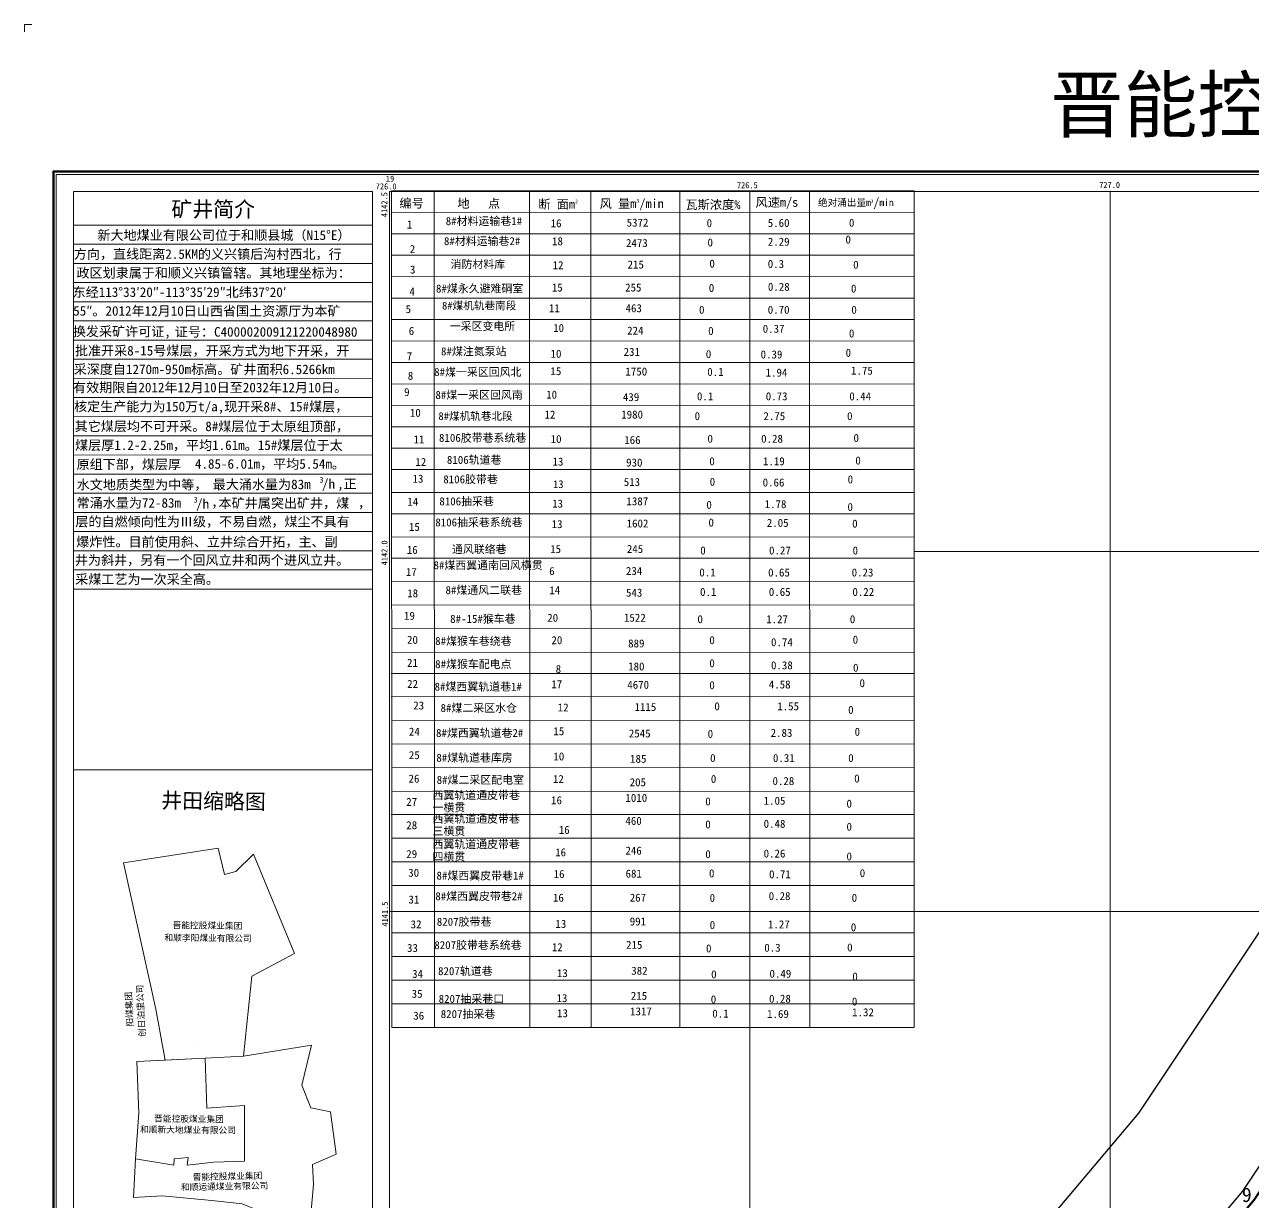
# Model space of a CAD drawing. Header units: inches. Extents: x 19725493 to 19730068, y 4137932 to 4142732.
# Drawn here: x 19725493 to 19727199, y 4141096 to 4142732 of the extents above; entities that cross this region are included whole.
import ezdxf

# ---------------------------------------------------------------- set-up
doc = ezdxf.new("R2010")
doc.units = ezdxf.units.IN
doc.header["$MEASUREMENT"] = 0
doc.layers.get('0').update_dxf_attribs({"lineweight": 0})
for name, color, linetype, lineweight in [('井田边界', 7, 'Continuous', 0), ('保安煤柱', 7, 'Continuous', 0), ('图形修饰', 7, 'Continuous', 0), ('经纬网', 7, 'Continuous', 0), ('通风系统图', 7, 'Continuous', 0)]:
    doc.layers.add(name, color=color, linetype=linetype, lineweight=lineweight)
doc.styles.add('宋体', font='')
doc.styles.add('黑体', font='')
doc.styles.get('宋体').set_extended_font_data('宋体')
doc.styles.get('黑体').set_extended_font_data('黑体')
doc.linetypes.add('井田边界', pattern='A,0.02,-0.002,0.0025,[22,8#煤防尘系统图（7月份）.shx,S=3.93701e-05,R=0,X=0,Y=-0.0025],0.0025,-0.002,0.02', length=0.049)

# ---------------------------------------------------------------- blocks, each defined once
blk = doc.blocks.new('PDMODE_0')
at = {"color": 7}
blk.add_lwpolyline([(0, 0), (0, 0)], dxfattribs=at)

msp = doc.modelspace()

# ---------------------------------------------------------------- linework, layer by layer
at = {"linetype": 'Continuous', "flags": 128}
for points in [[(19725560.8, 4142500), (19725975.8, 4142500), (19725975.8, 4141948), (19725560.8, 4141948), (19725560.8, 4142500)], [(19725560.8, 4141697), (19725975.8, 4141697), (19725975.8, 4141014), (19725560.8, 4141014), (19725560.8, 4141697)]]:
    msp.add_lwpolyline(points, dxfattribs=at)
at = {"layer": '井田边界', "color": 7, "linetype": '井田边界', "lineweight": 120, "ltscale": 5000, "flags": 128}
msp.add_lwpolyline([(19727960, 4142240), (19728602.4, 4141822), (19729500, 4141240), (19728748, 4140132), (19729600, 4139600), (19728730, 4138390), (19728050, 4138850), (19727420, 4139210), (19727564, 4139358), (19727240, 4139540), (19727134, 4139410), (19726400, 4140150), (19727200, 4141100), (19727960, 4142240)], dxfattribs=at)
at = {"layer": '保安煤柱', "color": 1, "linetype": 'Continuous', "lineweight": 30, "true_color": 0xff0000, "flags": 128}
for points in [[(19727903.3, 4142515.5), (19728711.4, 4141989.7), (19729780.2, 4141296.7), (19729030.2, 4140191.6), (19729887, 4139656.6), (19728778.9, 4138115.4), (19727944.2, 4138680.1), (19727096.6, 4139164.4), (19726129.2, 4140139), (19727039.8, 4141220.3), (19727903.3, 4142515.5)], [(19727954.3, 4142267.6), (19728613.3, 4141838.8), (19729528, 4141245.7), (19728776.2, 4140138), (19729628.7, 4139605.7), (19728734.9, 4138362.5), (19728039.4, 4138833), (19727387.7, 4139205.4), (19727531.5, 4139353.3), (19727244.9, 4139514.3), (19727135.5, 4139380.1), (19726372.9, 4140148.9), (19727184, 4141112), (19727954.3, 4142267.6)]]:
    msp.add_lwpolyline(points, dxfattribs=at)
at = {"layer": '图形修饰', "color": 7}
msp.add_line((19725493, 4142732), (19725493, 4142722), dxfattribs=at)
at = {"layer": '图形修饰', "color": 7, "linetype": 'Continuous', "lineweight": 0}
for p, q in [((19725503, 4142732), (19725493, 4142732)), ((19730000, 4142500), (19725999.8, 4142500)), ((19729999.8, 4142500), (19725999.8, 4142500))]:
    msp.add_line(p, q, dxfattribs=at)
at = {"layer": '图形修饰', "lineweight": 5}
for p, q in [((19725560.8, 4142500), (19725975.8, 4142500)), ((19725560.8, 4142500), (19725560.8, 4138000)), ((19725975.8, 4138000), (19725975.8, 4142500)), ((19725975.8, 4142453.4), (19725560.8, 4142453.5)), ((19725975.8, 4142426.8), (19725560.8, 4142426.9)), ((19725975.8, 4142400.2), (19725560.8, 4142400.3)), ((19725975.8, 4142373.6), (19725560.8, 4142373.7)), ((19725975.8, 4142347), (19725560.8, 4142347.1)), ((19725975.8, 4142320.4), (19725560.8, 4142320.5)), ((19725975.8, 4142293.8), (19725560.8, 4142293.9)), ((19725975.8, 4142267.2), (19725560.8, 4142267.3)), ((19725975.8, 4142240.6), (19725560.8, 4142240.7)), ((19725975.8, 4142214), (19725560.8, 4142214.1)), ((19725975.8, 4142187.4), (19725560.8, 4142187.5)), ((19725975.8, 4142160.8), (19725560.8, 4142160.9)), ((19725975.8, 4142134.2), (19725560.8, 4142134.3)), ((19725975.8, 4142107.6), (19725560.8, 4142107.7)), ((19725975.8, 4142081), (19725560.8, 4142081.1)), ((19725975.8, 4142054.4), (19725560.8, 4142054.5)), ((19725975.8, 4142027.8), (19725560.8, 4142027.9)), ((19725568.2, 4142037.6), (19725568.2, 4142037.6)), ((19725975.8, 4142001.2), (19725560.8, 4142001.3)), ((19725975.8, 4141974.6), (19725560.8, 4141974.7)), ((19725975.8, 4141948), (19725560.8, 4141948.1))]:
    msp.add_line(p, q, dxfattribs=at)
at = {"layer": '图形修饰', "color": 7, "lineweight": 50, "flags": 128}
msp.add_lwpolyline([(19730028, 4137972), (19730028, 4142528), (19725533, 4142528), (19725533, 4137972), (19725533, 4137972), (19730028, 4137972)], dxfattribs=at)
at = {"layer": '图形修饰', "color": 7, "lineweight": 20, "flags": 128}
msp.add_lwpolyline([(19730024, 4137976), (19730024, 4142524), (19730024, 4142524), (19725537, 4142524), (19725537, 4137976), (19730024, 4137976)], dxfattribs=at)
at = {"layer": '图形修饰', "lineweight": 5, "flags": 128}
msp.add_lwpolyline([(19725999.8, 4138000), (19725999.8, 4142500)], dxfattribs=at)
at = {"layer": '图形修饰', "color": 7, "lineweight": 9, "flags": 128}
for points in [[(19725688.4, 4141293.8), (19725675.3, 4141364.6), (19725630.1, 4141568), (19725761.8, 4141588), (19725770.5, 4141551.4), (19725786.4, 4141555.9), (19725810.6, 4141579.9), (19725867.7, 4141441.8), (19725808.7, 4141410.5), (19725797, 4141299.5)], [(19725647, 4141156.5), (19725644.1, 4141103.1), (19725684.2, 4141105.3), (19725753, 4141098.8), (19725794.9, 4141094.1), (19725840.3, 4141075.7), (19725889.4, 4141069.1), (19725893.9, 4141121.1), (19725892.7, 4141148.8), (19725925.5, 4141163.2), (19725917.9, 4141221.8), (19725890.3, 4141227.5), (19725877.9, 4141258.8), (19725891.2, 4141314.6), (19725797, 4141299.5), (19725743.9, 4141296.7), (19725688.4, 4141293.8), (19725688.4, 4141293.8), (19725648.7, 4141291.8), (19725651.6, 4141220.7), (19725647, 4141156.5)], [(19725730.8, 4141318.7), (19725730.8, 4141318.7)]]:
    msp.add_lwpolyline(points, dxfattribs=at)
at = {"layer": '图形修饰', "color": 1, "lineweight": 20, "true_color": 0xff0000, "flags": 128}
msp.add_lwpolyline([(19725743.9, 4141296.7), (19725746.1, 4141227.3), (19725798.1, 4141231), (19725798.4, 4141153.7), (19725755.9, 4141152.2), (19725718.5, 4141148.1), (19725720, 4141158.7), (19725700.8, 4141156.5), (19725700.4, 4141147.8), (19725647, 4141156.5), (19725651.6, 4141220.7), (19725648.7, 4141291.8), (19725743.9, 4141296.7)], dxfattribs=at)
at = {"layer": '经纬网', "color": 18, "lineweight": 9, "true_color": 0x260000}
for q in [(19725999.8, 4142500), (19726150, 4142500)]:
    msp.add_line((19730000, 4142500), q, dxfattribs=at)
at = {"layer": '经纬网', "color": 18, "lineweight": 9, "true_color": 0x260000, "flags": 128}
for points in [[(19726500, 4139000), (19726500, 4142500)], [(19727000, 4139000), (19727000, 4142500)], [(19726728, 4142000), (19728927.7, 4142000)], [(19725999.8, 4141500), (19730000, 4141500)], [(19726499.9, 4139000), (19726499.9, 4141500)]]:
    msp.add_lwpolyline(points, dxfattribs=at)
at = {"layer": '通风系统图', "color": 7, "linetype": 'Continuous'}
for p, q in [((19726727.9, 4142501.1), (19726002.5, 4142501)), ((19726727.9, 4142501.1), (19726002.5, 4142501)), ((19726061.9, 4141339.2), (19726061.7, 4142501)), ((19726194.4, 4141339.2), (19726194.1, 4142501)), ((19726279.5, 4141339.2), (19726279.3, 4142500.7)), ((19726402.8, 4141339.2), (19726402.6, 4142500.6)), ((19726583, 4141339.3), (19726582.8, 4142501.1)), ((19726728.1, 4141339.3), (19726727.9, 4142501.1)), ((19726001.7, 4142471.2), (19726727.9, 4142471.3)), ((19726001.7, 4142471.2), (19726727.9, 4142471.3)), ((19726001.7, 4142471.2), (19726727.9, 4142471.3)), ((19726001.7, 4142441.4), (19726727.9, 4142441.5)), ((19726001.7, 4142441.4), (19726727.9, 4142441.5)), ((19726001.7, 4142411.6), (19726727.9, 4142411.7)), ((19726001.7, 4142411.6), (19726727.9, 4142411.7)), ((19726001.7, 4142381.8), (19726727.9, 4142381.9)), ((19726001.7, 4142381.8), (19726727.9, 4142381.9)), ((19726001.7, 4142352), (19726727.9, 4142352.1)), ((19726001.7, 4142352), (19726727.9, 4142352.1)), ((19726001.7, 4142322.2), (19726727.9, 4142322.3)), ((19726001.7, 4142292.4), (19726727.9, 4142292.6)), ((19726001.7, 4142262.6), (19726728, 4142262.8)), ((19726001.7, 4142232.8), (19726728, 4142233)), ((19726001.7, 4142203.1), (19726728, 4142203.2)), ((19726001.7, 4142173.3), (19726728, 4142173.4)), ((19726001.7, 4142143.5), (19726728, 4142143.6)), ((19726728, 4142114.1), (19726001.7, 4142114)), ((19726728, 4142082), (19726001.7, 4142081.9)), ((19726728, 4142052.5), (19726001.7, 4142052.4)), ((19726728, 4142020.4), (19726001.7, 4142020.3)), ((19726728, 4141990.9), (19726001.8, 4141990.8)), ((19726728, 4141958.8), (19726001.8, 4141958.7)), ((19726728, 4141925.9), (19726002.6, 4141925.8)), ((19726728, 4141893.1), (19726002.6, 4141893)), ((19726728, 4141860.2), (19726002.6, 4141860.1)), ((19726728, 4141830.7), (19726001.8, 4141830.6)), ((19726728, 4141798.6), (19726001.8, 4141798.5)), ((19726728, 4141765.8), (19726002.6, 4141765.6)), ((19726728, 4141732.9), (19726002.7, 4141732.8)), ((19726728, 4141700), (19726002.7, 4141699.9)), ((19726728.1, 4141667.2), (19726002.7, 4141667)), ((19726728.1, 4141635.1), (19726001.8, 4141634.9)), ((19726728.1, 4141602.2), (19726002.7, 4141602.1)), ((19726728.1, 4141569.3), (19726002.7, 4141569.2)), ((19726728.1, 4141536.5), (19726002.7, 4141536.4)), ((19726728.1, 4141470.7), (19726002.7, 4141470.6)), ((19726728.1, 4141437.9), (19726002.7, 4141437.8)), ((19726728.1, 4141405), (19726002.7, 4141404.9)), ((19726728.1, 4141372.2), (19726002.7, 4141372))]:
    msp.add_line(p, q, dxfattribs=at)
at = {"layer": '通风系统图', "linetype": 'Continuous'}
for p in [(19726002.5, 4142501), (19726002.5, 4142501), (19726728.1, 4141339.3)]:
    msp.add_line(p, (19726002.7, 4141339.2), dxfattribs=at)

# ---------------------------------------------------------------- block references
at = {"layer": '通风系统图', "color": 7, "rotation": 0.0100000000008645}
msp.add_blockref('PDMODE_0', (19726324.5, 4142323.3), dxfattribs=at)

# ---------------------------------------------------------------- texts
at = {"layer": '井田边界', "color": 7, "style": '宋体'}
msp.add_text('9', height=20, rotation=359.3833, dxfattribs=at).set_placement((19727182.8, 4141096.8))
at = {"layer": '图形修饰', "color": 7}
for s, height, rotation, style, p in [('矿井简介', 21.28, 359.9831, '黑体', (19725696.8, 4142465)), ('新大地煤业有限公司位于和顺县城（N15°E）', 13.3, 359.9831, '黑体', (19725594.1, 4142432.9)), ('方向，直线距离2.5KM的义兴镇后沟村西北，行', 13.3, 359.9831, '黑体', (19725561.4, 4142406.7)), ('政区划隶属于和顺义兴镇管辖。其地理坐标为：', 13.3, 359.9831, '黑体', (19725565, 4142380.6)), ('东经113°33′20″-113°35′29″北纬37°20′', 13.3, 359.9831, '黑体', (19725559.7, 4142353.8)), ('55″。2012年12月10日山西省国土资源厅为本矿', 13.3, 359.9831, '黑体', (19725560.5, 4142327.7)), ('换发采矿许可证,', 13.3, 359.9831, '黑体', (19725560, 4142299.2)), ('证号：C400002009121220048980', 13.3, 359.9831, '黑体', (19725701.6, 4142298.6)), ('批准开采8-15号煤层，开采方式为地下开采，开', 13.3, 359.9831, '黑体', (19725562.9, 4142272.5)), ('采深度自1270m-950m标高。矿井面积6.5266㎞', 13.3, 359.9831, '黑体', (19725561.2, 4142246.6)), ('有效期限自2012年12月10日至2032年12月10日。', 13.3, 359.9831, '黑体', (19725560.3, 4142221.4)), ('核定生产能力为150万t/a,现开采8#、15#煤层，', 13.3, 359.9831, '黑体', (19725561.7, 4142194.9)), ('其它煤层均不可开采。8#煤层位于太原组顶部，', 13.3, 359.9831, '黑体', (19725562.5, 4142167.4)), ('煤层厚1.2-2.25m，平均1.61m。15#煤层位于太', 13.3, 359.9831, '黑体', (19725563.1, 4142141.2)), ('原组下部，煤层厚', 13.3, 359.9831, '黑体', (19725565.2, 4142114.6)), ('4.85-6.01m，平均5.54m。', 13.3, 359.9831, '黑体', (19725729.5, 4142115.2)), ('水文地质类型为中等，', 13.3, 359.9831, '黑体', (19725565.4, 4142086.4)), ('最大涌水量为83m', 13.3, 359.9831, '黑体', (19725754.2, 4142086.8)), ('3', 7.98, 359.9831, '黑体', (19725902.4, 4142095.8)), ('/h', 13.3, 359.9831, '黑体', (19725905.8, 4142087.3)), (',正', 13.3, 359.9831, '黑体', (19725926.9, 4142087.5)), ('常涌水量为72-83m', 13.3, 359.9831, '黑体', (19725565.2, 4142061.1)), ('3', 7.98, 359.9831, '黑体', (19725727.6, 4142068.1)), ('本矿井属突出矿井，煤', 13.3, 359.9831, '黑体', (19725762.3, 4142060.7)), ('/h', 13.3, 359.9831, '黑体', (19725731.1, 4142059.6)), ('，', 13.3, 359.9831, '黑体', (19725752.2, 4142061.4)), ('，', 13.3, 359.9831, '黑体', (19725955.9, 4142060.6)), ('层的自燃倾向性为Ⅲ级，不易自燃，煤尘不具有', 13.3, 359.9831, '黑体', (19725563.5, 4142035.1)), ('爆炸性。目前使用斜、立井综合开拓，主、副', 13.3, 359.9831, '黑体', (19725564.8, 4142007.1)), ('井为斜井，另有一个回风立井和两个进风立井。', 13.3, 359.9831, '黑体', (19725562.8, 4141981.7)), ('采煤工艺为一次采全高。', 13.3, 359.9831, '黑体', (19725563.3, 4141955)), ('井田缩略图', 21.28, 359.1265, '宋体', (19725682.6, 4141644.2)), ('晋能控股煤业集团', 8.65, 359.3831, '宋体', (19725698.4, 4141477)), ('和顺李阳煤业有限公司', 8.65, 359.3831, '宋体', (19725687.1, 4141459.7)), ('创日泊里公司', 8.65, 92.9045, '宋体', (19725660.6, 4141326.2)), ('阳煤集团', 8.65, 92.9045, '宋体', (19725643.9, 4141340.5)), ('晋能控股煤业集团', 8.65, 359.3831, '宋体', (19725672.7, 4141208.4)), ('和顺新大地煤业有限公司', 8.645, 359.3831, '宋体', (19725653.3, 4141193.3)), ('晋能控股煤业集团', 8.65, 1.1997, '宋体', (19725726.3, 4141127.1)), ('和顺运通煤业有限公司', 8.65, 1.1997, '宋体', (19725710.2, 4141112.9))]:
    msp.add_text(s, height=height, rotation=rotation, dxfattribs=dict(at, style=style)).set_placement(p)
at = {"layer": '经纬网', "color": 7, "style": '宋体'}
for s, p in [('19', (19725994.6, 4142513.8)), ('726.0', (19725980.5, 4142503)), ('726.5', (19726481.9, 4142504.7)), ('727.0', (19726984.8, 4142505))]:
    msp.add_text(s, height=8.5, dxfattribs=at).set_placement(p)
for s, p in [('4142.5', (19725996.6, 4142464.6)), ('4142.0', (19725996.8, 4141981)), ('4141.5', (19725997.3, 4141479.3))]:
    msp.add_text(s, height=8.5, rotation=90, dxfattribs=at).set_placement(p)
at = {"layer": '通风系统图', "color": 7, "style": '黑体'}
msp.add_text('晋能控股新大地公司8#煤层防尘系统图', height=75, rotation=359.9831, dxfattribs=at).set_placement((19726916.6, 4142583.4))
at = {"layer": '通风系统图', "color": 7, "attachment_point": 1, "rotation": 0.01, "style": '宋体'}
for s, insert, char_height, width in [('\\pxsm0.9224;\\C7;编号\\C256;\\C7;\\P\\P\\pxsm0.96,ql;\\C256;\\P', (19726013.3, 4142490.2), 12.441, 83.371), ('\\pxsm0.9224;\\C7;地   点\\C256;\\C7;\\P\\P\\pxsm0.96,ql;\\C256;\\P', (19726093.8, 4142489.9), 12.441, 109.966), ('\\A1;\\pxsm0.9224;\\C7;断 面m\\H10.8856045728698;{\\H0.5x;\\S2^ ;}\\H12.4406909404226;\\C256;\\C7;\\P\\P\\pxsm0.96,ql;\\C256;\\P', (19726206.1, 4142489), 12.441, 62.06), ('\\A1;\\pxsm0.9224;\\C7;风 量m\\H10.8856045728698;{\\H0.5x;\\S3^ ;}\\H12.4406909404226;\\C256;/min\\C7;\\P\\P\\pxsm0.96,ql;\\C256;\\P', (19726291.3, 4142489.9), 12.441, 156.78), ('\\pxsm0.9224;瓦斯浓度%\\P\\P', (19726410.4, 4142488.2), 12.441, 156.78), ('\\pxsm0.9224;风速m/s\\P\\P', (19726507.7, 4142491.4), 12.441, 156.78), ('\\A1;\\pxsm0.9224;\\H9.79776;绝对涌出量\\C7;m\\H12.4406909404226;\\H8.57304;{\\H0.5x;\\S3^ ;}\\H12.4406909404226;\\C256;/\\H9.72;min\\H12.4406909404226;\\H12.4406909404226;\\C7;\\P\\pxsm0.96,ql;\\H12.4406909404226;\\C256;\\P', (19726594.4, 4142491.1), 12.4407, 121.132), ('\\pxsm0.9224;1\\C7;\\P\\P\\pxsm0.96,ql;\\C256;\\P', (19726023.6, 4142459.8), 11.109, 57.71), ('\\pxsm0.9224;8#材料运输巷1#\\P', (19726077.7, 4142464.6), 11.109, 154.263), ('\\pxsm0.9224;16\\P', (19726223.3, 4142461.6), 11.109, 57.587), ('\\pxsm0.96,ql;5372\\P', (19726328.8, 4142462.5), 11.109, 74.826), ('\\pxsm0.9224; 0\\P\\P', (19726432.3, 4142461.8), 11.109, 59.508), ('\\pxsm0.96,ql;5.60\\P', (19726524.7, 4142462.1), 11.109, 36.289), ('\\pxsm0.9224;0\\P', (19726637.4, 4142462.4), 11.109, 74.636), ('\\pxsm0.9224;8#材料运输巷2#\\P', (19726075.2, 4142436.8), 11.109, 154.263), ('\\pxsm0.9224;\\C7;18\\C256;\\C7;\\P\\pxsm0.96,ql;\\C256;\\P', (19726225.3, 4142436.7), 11.109, 57.71), ('\\pxsm0.96,ql;2473\\P', (19726327.9, 4142434.2), 11.109, 65.648), ('\\pxsm0.9224;0\\P', (19726441.1, 4142434.9), 11.109, 50.822), ('\\pxsm0.9224;2.29\\P', (19726524.8, 4142436), 11.109, 38.474), ('\\pxsm0.9224;0\\P', (19726632.6, 4142439), 11.109, 50.822), ('\\pxsm0.9224;2\\P\\P', (19726027.7, 4142425.8), 11.109, 50.576), ('\\pxsm0.9224;消防材料库\\C7;\\P\\pxsm0.96,ql;\\C256;\\P', (19726084.4, 4142404.7), 11.109, 96.833), ('\\pxsm0.9224;\\C7;12\\C256;\\C7;\\P\\pxsm0.96,ql;\\C256;\\P', (19726226, 4142403.4), 11.109, 57.521), ('\\pxsm0.9224;215\\P', (19726330.1, 4142404.3), 11.109, 44.671), ('\\pxsm0.9224;0\\P', (19726443.7, 4142405.6), 11.109, 50.822), ('\\pxsm0.9224;0.3\\P', (19726524.7, 4142405.1), 11.109, 35.643), ('\\pxsm0.9224;0\\P', (19726643.3, 4142404.1), 11.109, 50.822), ('\\pxsm0.9224;3\\C7;\\P\\P\\pxsm0.96,ql;\\C256;\\P', (19726028, 4142397.3), 11.109, 50.833), ('\\pxsm0.9224;4\\C7;\\P\\P\\pxsm0.96,ql;\\C256;\\P', (19726027.3, 4142366.8), 11.109, 50.453), ('\\pxsm0.9224;\\C7;8#煤永久避难硐室\\C256;\\C7;\\P\\pxsm0.96,ql;\\C256;\\P', (19726064.1, 4142370.9), 11.109, 138.264), ('\\pxsm0.9224;\\C7;15\\C256;\\C7;\\P\\P\\pxsm0.96,ql;\\C256;\\P', (19726224.9, 4142372.3), 11.109, 57.521), ('\\pxsm0.9224;255\\P', (19726326.7, 4142372.3), 11.109, 65.648), ('\\pxsm0.9224; 0\\P\\P', (19726435.3, 4142371.8), 11.109, 59.508), ('\\pxsm0.9224;0.28\\P', (19726524.9, 4142373.4), 11.109, 74.647), ('\\pxsm0.9224;0\\P', (19726640.2, 4142370.9), 11.109, 74.636), ('\\pxsm0.9224;\\H10.8;8#煤机轨巷南段\\H11.1088706553;\\P', (19726072.5, 4142347.1), 11.109, 154.14), ('\\pxsm0.9224;5\\C7;\\P\\P\\pxsm0.96,ql;\\C256;\\P', (19726021.9, 4142342.4), 11.109, 57.521), ('\\pxsm0.9224;\\C7;11\\C256;\\C7;\\P\\P\\pxsm0.96,ql;\\C256;\\P', (19726220.8, 4142343.6), 11.109, 57.521), ('\\pxsm0.9224;463\\P', (19726327.3, 4142343.6), 11.109, 66.765), ('\\pxsm0.9224;0\\P\\P', (19726429.3, 4142341.5), 11.109, 50.822), ('\\pxsm0.9224;0.70\\P', (19726524.7, 4142341.5), 11.109, 74.882), ('\\pxsm0.9224;0\\P\\P', (19726640.8, 4142341.5), 11.109, 50.822), ('\\pxsm0.9224;一采区变电所\\C7;\\P\\pxsm0.96,ql;\\C256;\\P', (19726083.2, 4142318.7), 11.109, 122.387), ('\\pxsm0.9224;\\C7;10\\C256;\\C7;\\P\\P\\pxsm0.96,ql;\\C256;\\P', (19726226.8, 4142316.2), 11.109, 57.521), ('\\pxsm0.9224;0.37\\P', (19726517.7, 4142315.1), 11.109, 66.944), ('\\pxsm0.9224;6\\C7;\\P\\P\\pxsm0.96,ql;\\C256;\\P', (19726026.3, 4142312.1), 11.109, 50.453), ('\\pxsm0.9224;224\\P', (19726329.5, 4142312.5), 11.109, 66.765), ('\\pxsm0.9224;0\\P\\P', (19726442, 4142312.1), 11.109, 65.894), ('\\pxsm0.9224;0\\P\\P', (19726637.4, 4142308.5), 11.109, 74.513), ('\\pxsm0.9224;8#煤注氮泵站\\P\\P', (19726071.1, 4142283.7), 11.109, 117.068), ('\\pxsm0.9224;\\C7;10\\C256;\\C7;\\P\\pxsm0.96,ql;\\C256;\\P', (19726223.2, 4142280.4), 11.109, 57.71), ('\\pxsm0.96,ql;\\C7;231\\C256;\\P', (19726324.6, 4142283), 11.109, 65.459), ('\\pxsm0.9224;0\\P\\P', (19726438.7, 4142279.9), 11.109, 50.822), ('\\pxsm0.9224;0\\P\\P', (19726632.8, 4142281.7), 11.109, 50.822), ('\\pxsm0.9224;7\\P\\P', (19726023.6, 4142277), 11.109, 48.968), ('\\pxsm0.9231,ql;0.39\\P', (19726514.8, 4142279.4), 11.109, 74.446), ('\\pxsm0.9224;8\\C7;\\P\\pxsm0.96,ql;\\C256;\\P', (19726025, 4142249.8), 11.109, 24.515), ('\\pxsm0.9224;8#煤一采区回风北\\C7;\\P\\pxsm0.96,ql;\\C256;\\P', (19726061.6, 4142255), 11.109, 132.686), ('\\pxsm0.9224;\\C7;15\\C256;\\C7;\\P\\pxsm0.96,ql;\\C256;\\P', (19726223, 4142256.2), 11.109, 57.521), ('\\pxsm0.9224;1750\\P', (19726327.1, 4142255.7), 11.109, 65.648), ('\\pxsm0.9224;0.1\\P', (19726440.7, 4142255.2), 11.109, 50.822), ('\\pxsm0.9224;1.94\\P', (19726521.7, 4142254.2), 11.109, 35.643), ('\\pxsm0.9224;1.75\\P', (19726640.3, 4142256.9), 11.109, 50.822), ('\\pxsm0.9224;9\\P\\P', (19726019.9, 4142227.2), 11.109, 58.704), ('\\pxsm0.9224;8#煤一采区回风南\\P', (19726063.4, 4142223.2), 11.109, 153.961), ('\\pxsm0.9224;10\\P\\P', (19726217.1, 4142223.6), 11.109, 57.521), ('\\pxsm0.9224;439\\P', (19726323.6, 4142220.2), 11.109, 28.047), ('\\pxsm0.9224;0.1\\P\\P', (19726426.4, 4142221.3), 11.109, 73.832), ('\\pxsm0.9224;0.73\\P', (19726521.9, 4142221.3), 11.109, 32.503), ('\\pxsm0.9224;0.44\\P', (19726637.9, 4142221.3), 11.109, 74.446), ('\\pxsm0.9224;10\\C7;\\P\\P\\pxsm0.96,ql;\\C256;\\P', (19726027.9, 4142198.4), 11.109, 56.906), ('\\pxsm0.9224;\\H10.8;8#煤机轨巷北段\\H11.1088706553;\\P', (19726067.5, 4142193.6), 11.109, 154.14), ('\\pxsm0.9224;\\C7;12\\C256;\\C7;\\P\\P\\pxsm0.96,ql;\\C256;\\P', (19726214.8, 4142195.9), 11.109, 57.521), ('\\pxsm0.96,ql;1980\\P', (19726321.3, 4142195.9), 11.109, 74.58), ('\\pxsm0.9224;0\\P\\P', (19726423.2, 4142193.8), 11.109, 50.822), ('\\pxsm0.96,ql;2.75\\P', (19726518.7, 4142193.8), 11.109, 74.39), ('\\pxsm0.9224;0\\P\\P', (19726634.8, 4142193.8), 11.109, 50.822), ('\\pxsm0.9224;11\\P', (19726032.9, 4142161.4), 11.109, 22.088), ('\\pxsm0.96,ql;8106胶带巷系统巷\\P', (19726068.3, 4142163.6), 11.109, 216.704), ('\\pxsm0.9224;10\\P', (19726223.3, 4142161.9), 11.109, 24.338), ('\\pxsm0.96,ql;166\\P', (19726325.5, 4142160.6), 11.109, 33.123), ('\\pxsm0.9224;0\\P', (19726441, 4142162.4), 11.109, 35.5), ('\\pxsm0.9224;0.28\\P', (19726515.5, 4142162.4), 11.109, 35.5), ('\\pxsm0.9224;0\\P', (19726643.7, 4142163.4), 11.109, 35.5), ('\\pxsm0.9224;12\\P', (19726035.5, 4142130.1), 11.109, 22.088), ('\\pxsm0.96,ql;8106轨道巷\\P', (19726079.3, 4142133), 11.109, 216.704), ('\\pxsm0.9224;13\\P', (19726225.9, 4142130.6), 11.109, 24.338), ('\\pxsm0.96,ql;930\\P', (19726328.1, 4142129.3), 11.109, 33.123), ('\\pxsm0.9224;0\\P', (19726443.6, 4142131.1), 11.109, 35.5), ('\\pxsm0.9224;1.19\\P', (19726518.1, 4142131.1), 11.109, 35.5), ('\\pxsm0.9224;0\\P', (19726646.3, 4142132.1), 11.109, 35.5), ('\\pxsm0.9224;13\\C7;\\P\\P\\pxsm0.96,ql;\\C256;\\P', (19726031.6, 4142106.9), 11.109, 56.906), ('\\pxsm0.96,ql;\\C7;8106胶带巷\\C256;\\P', (19726074.3, 4142106), 11.109, 123.954), ('\\pxsm0.9224;\\C7;\\H10.8;13\\H11.1088706553;\\C256;\\C7;\\P\\pxsm0.96,ql;\\C256;\\P', (19726226.5, 4142099.1), 11.109, 57.521), ('\\pxsm0.96,ql;513\\P', (19726324.8, 4142102.3), 11.109, 73.464), ('\\pxsm0.9224;\\P\\P', (19726438.7, 4142099.2), 11.109, 50.822), ('\\pxsm0.9224;0\\P', (19726444.1, 4142102.6), 11.109, 35.5), ('\\pxsm0.96,ql;0.66\\P', (19726517.6, 4142101.6), 11.109, 74.446), ('\\pxsm0.9224;0\\P', (19726635.6, 4142106), 11.109, 50.822), ('\\pxsm0.9224;8106抽采巷\\P', (19726068.8, 4142075.4), 11.109, 126.985), ('\\pxsm0.9224;1387\\P', (19726328.5, 4142075.5), 11.109, 38.655), ('\\pxsm0.9224;14\\C7;\\P\\pxsm0.96,ql;\\C256;\\P', (19726024.4, 4142074.9), 11.109, 22.705), ('\\pxsm0.9224;\\C7;13\\C256;\\C7;\\P\\pxsm0.96,ql;\\C256;\\P', (19726225.4, 4142072.2), 11.109, 57.521), ('\\pxsm0.9224;0\\P', (19726439.5, 4142070.6), 11.109, 34.618), ('\\pxsm0.9224;1.78\\P', (19726520.4, 4142071.5), 11.109, 38.444), ('\\pxsm0.9224;0\\P', (19726635.4, 4142067.5), 11.109, 74.513), ('\\pxsm0.9224;8106抽采巷系统巷\\C7;\\P\\pxsm0.96,ql;\\C256;\\P', (19726063.2, 4142046.2), 11.109, 132.304), ('\\pxsm0.9224;\\C7;13\\C256;\\C7;\\P\\pxsm0.96,ql;\\C256;\\P', (19726224.7, 4142043.8), 11.109, 57.521), ('\\pxsm0.9224;1602\\P', (19726328.8, 4142044.7), 11.109, 44.671), ('\\pxsm0.9224;0\\P', (19726442.4, 4142046), 11.109, 50.822), ('\\pxsm0.9224;2.05\\P', (19726523.4, 4142045.5), 11.109, 35.643), ('\\pxsm0.9224;0\\P', (19726641.9, 4142044.5), 11.109, 50.822), ('\\pxsm0.9224;15\\C7;\\P\\P\\pxsm0.96,ql;\\C256;\\P', (19726026.6, 4142040), 11.109, 50.453), ('\\pxsm0.9224;\\C7;16\\C256;\\C7;\\P\\P\\pxsm0.96,ql;\\C256;\\P', (19726023.6, 4142008), 11.109, 57.521), ('\\pxsm0.9224;通风联络巷\\P', (19726086.3, 4142008.9), 11.109, 122.633), ('\\pxsm0.9224;\\C7;15\\C256;\\C7;\\P\\P\\pxsm0.96,ql;\\C256;\\P', (19726222.6, 4142009.2), 11.109, 57.521), ('\\pxsm0.9224;245\\P', (19726329.1, 4142009.3), 11.109, 66.519), ('\\pxsm0.9224;0\\P\\P', (19726431, 4142007.2), 11.109, 50.822), ('\\pxsm0.9224;0.27\\P', (19726526.5, 4142007.2), 11.109, 74.647), ('\\pxsm0.9224;0\\P\\P', (19726642.5, 4142007.2), 11.109, 50.822), ('\\pxsm0.9224;\\C7;17\\C256;\\C7;\\P\\P\\pxsm0.96,ql;\\C256;\\P', (19726022.3, 4141977.3), 11.109, 57.521), ('\\pxsm0.9224;8#煤西翼通南回风横贯\\P', (19726060.7, 4141986.7), 11.109, 147.696), ('\\pxsm0.9224;6\\C7;\\P\\P\\pxsm0.96,ql;\\C256;\\P', (19726221.3, 4141978.6), 11.109, 57.521), ('\\pxsm0.9224;234\\P', (19726327.8, 4141978.7), 11.109, 66.519), ('\\pxsm0.9224;0.1\\P\\P', (19726429.7, 4141976.6), 11.109, 50.822), ('\\pxsm0.9224;0.65\\P', (19726525.2, 4141976.6), 11.109, 74.647), ('\\pxsm0.9224;0.23\\P\\P', (19726641.2, 4141976.6), 11.109, 50.822), ('\\pxsm0.9224;18\\P\\P', (19726024.2, 4141947.7), 11.109, 58.704), ('\\pxsm0.9224;8#煤通风二联巷\\P', (19726077.4, 4141952.1), 11.109, 153.961), ('\\pxsm0.9224;14\\P', (19726221.4, 4141951.9), 11.109, 57.521), ('\\pxsm0.9224;543\\P', (19726327.9, 4141948.6), 11.109, 66.698), ('\\pxsm0.9224;0.1\\P', (19726430.7, 4141949.6), 11.109, 53.999), ('\\pxsm0.9224;0.65\\P', (19726526.2, 4141949.6), 11.109, 45.272), ('\\pxsm0.9224;0.22\\P', (19726642.2, 4141949.6), 11.109, 74.446), ('\\pxsm0.9224;\\C7;19\\C256;\\C7;\\P\\P\\pxsm0.96,ql;\\C256;\\P', (19726019.7, 4141916.5), 11.109, 57.587), ('\\pxsm0.9224;8#-15#猴车巷\\P', (19726083.8, 4141912.2), 11.109, 122.51), ('\\pxsm0.9224;20\\P\\P', (19726218.6, 4141913.7), 11.109, 57.521), ('\\pxsm0.9224;1522\\P', (19726325.1, 4141913.8), 11.109, 66.452), ('\\pxsm0.9224;0\\P\\P', (19726427.1, 4141911.7), 11.109, 50.822), ('\\pxsm0.9224;1.27\\P', (19726522.5, 4141911.7), 11.109, 48.968), ('\\pxsm0.9224;0\\P\\P', (19726638.6, 4141911.7), 11.109, 50.822), ('\\pxsm0.9224;20\\P', (19726023.9, 4141883.1), 11.109, 22.088), ('\\pxsm0.9224;8#煤猴车巷绕巷\\P', (19726063, 4141881.4), 11.109, 148.812), ('\\pxsm0.9224;20\\P', (19726224.4, 4141882.6), 11.109, 24.338), ('\\pxsm0.9224;889\\P', (19726330.9, 4141878.1), 11.109, 33.123), ('\\pxsm0.9224;0\\P', (19726443.6, 4141882.6), 11.109, 35.5), ('\\pxsm0.9224;0.74\\P', (19726529.2, 4141879.8), 11.109, 38.025), ('\\pxsm0.9224;0\\P', (19726642.6, 4141883.3), 11.109, 50.822), ('\\pxsm0.9224;21\\P', (19726023.9, 4141851.1), 11.109, 22.088), ('\\pxsm0.9224;8#煤猴车配电点\\P', (19726063, 4141849.3), 11.109, 148.812), ('\\pxsm0.9224;8\\P', (19726230.3, 4141842.5), 11.109, 24.338), ('\\pxsm0.9224;180\\P', (19726330.9, 4141846.1), 11.109, 33.123), ('\\pxsm0.9224;0\\P', (19726443.6, 4141850.6), 11.109, 35.5), ('\\pxsm0.9224;0.38\\P', (19726529.2, 4141847.7), 11.109, 38.025), ('\\pxsm0.9224;0\\P', (19726643.1, 4141844.4), 11.109, 50.822), ('\\pxsm0.9224;22\\C7;\\P\\P\\pxsm0.96,ql;\\C256;\\P', (19726024.1, 4141821.8), 11.109, 57.521), ('\\pxsm0.9224;8#煤西翼轨道巷1#\\P', (19726062.2, 4141818), 11.109, 135.027), ('\\pxsm0.9224;17\\P\\P', (19726224.2, 4141821.4), 11.109, 57.521), ('\\pxsm0.96,ql;4670\\P', (19726329.7, 4141820.6), 11.109, 66.519), ('\\pxsm0.9224;0\\P\\P', (19726443.6, 4141820.1), 11.109, 50.822), ('\\pxsm0.96,ql;4.58\\P', (19726526.2, 4141821.1), 11.109, 36.371), ('\\pxsm0.9224;0\\P\\P', (19726652.1, 4141822.9), 11.109, 50.822), ('\\pxsm0.9224;23\\P', (19726032.6, 4141791.9), 11.109, 22.088), ('\\pxsm0.9224;8#煤二采区水仓\\P', (19726070.5, 4141788.4), 11.109, 118.368), ('\\pxsm0.9224;12\\P', (19726233.2, 4141789.1), 11.109, 24.338), ('\\pxsm0.9224;1115\\P', (19726339.7, 4141789.8), 11.109, 33.123), ('\\pxsm0.9224;0\\P', (19726450.6, 4141790.8), 11.109, 35.5), ('\\pxsm0.9224;1.55\\P', (19726537.9, 4141790.8), 11.109, 38.025), ('\\pxsm0.9224;0\\P', (19726636.3, 4141785.8), 11.109, 35.5), ('\\pxsm0.9224;24\\P\\P', (19726026.5, 4141755.6), 11.109, 58.704), ('\\pxsm0.9224;8#煤西翼轨道巷2#\\P', (19726064.2, 4141753.7), 11.109, 134.509), ('\\pxsm0.9224;15\\P', (19726227.1, 4141756.2), 11.109, 57.521), ('\\pxsm0.96,ql;2545\\P', (19726331.9, 4141753.1), 11.109, 33.123), ('\\pxsm0.9224;0\\P', (19726441.3, 4141752.5), 11.109, 35.5), ('\\pxsm0.9224;2.83\\P', (19726528.7, 4141753.9), 11.109, 32.503), ('\\pxsm0.9224;0\\P', (19726645.3, 4141755.4), 11.109, 50.822), ('\\pxsm0.9224;25\\P\\P', (19726026.5, 4141722.9), 11.109, 58.704), ('\\pxsm0.9224;8#煤轨道巷库房\\P', (19726064.6, 4141719.3), 11.109, 147.356), ('\\pxsm0.9224;10\\P', (19726227.1, 4141721.2), 11.109, 24.338), ('\\pxsm0.9224;185\\P', (19726333.6, 4141717.9), 11.109, 33.123), ('\\pxsm0.9224;0\\P', (19726444.7, 4141718.9), 11.109, 35.5), ('\\pxsm0.9224;0.31\\P', (19726531.9, 4141718.9), 11.109, 38.025), ('\\pxsm0.9224;0\\P', (19726636.4, 4141718.9), 11.109, 35.5), ('\\pxsm0.9224;26\\P', (19726026, 4141690.3), 11.109, 22.088), ('\\pxsm0.9224;8#煤二采区配电室\\P', (19726065.1, 4141688.6), 11.109, 148.812), ('\\pxsm0.9224;12\\P', (19726226.5, 4141689.8), 11.109, 24.338), ('\\pxsm0.9224;205\\P', (19726333, 4141685.3), 11.109, 33.123), ('\\pxsm0.9224;0\\P', (19726445.7, 4141689.8), 11.109, 35.5), ('\\pxsm0.9224;0.28\\P', (19726531.3, 4141687), 11.109, 38.025), ('\\pxsm0.9224;0\\P', (19726644.7, 4141690.5), 11.109, 50.822), ('\\pxsm0.9224;西翼轨道通皮带巷一横贯\\P', (19726059.3, 4141667.3), 11.109, 131.18), ('\\pxsm0.9224;27\\C7;\\P\\pxsm0.96,ql;\\C256;\\P', (19726022.9, 4141658), 11.109, 22.705), ('\\pxsm0.9224;\\C7;16\\C256;\\C7;\\P\\pxsm0.96,ql;\\C256;\\P', (19726223.9, 4141660.3), 11.109, 57.521), ('\\pxsm0.96,ql;1010\\P', (19726327.1, 4141663.6), 11.109, 38.655), ('\\pxsm0.9224;0\\P', (19726438, 4141658.7), 11.109, 34.618), ('\\pxsm0.9224;1.05\\P', (19726519, 4141659.6), 11.109, 38.444), ('\\pxsm0.9224;0\\P', (19726634, 4141655.6), 11.109, 74.513), ('\\pxsm0.9224;西翼轨道通皮带巷三横贯\\P', (19726059.3, 4141634.5), 11.109, 131.18), ('\\pxsm0.96,ql;460\\P', (19726327.1, 4141631.6), 11.109, 38.655), ('\\pxsm0.9224;28\\C7;\\P\\pxsm0.96,ql;\\C256;\\P', (19726022.9, 4141625.6), 11.109, 22.705), ('\\pxsm0.9224;\\C7;16\\C256;\\C7;\\P\\pxsm0.96,ql;\\C256;\\P', (19726234.6, 4141619.1), 11.109, 57.521), ('\\pxsm0.9224;0\\P', (19726438, 4141626.7), 11.109, 34.618), ('\\pxsm0.9224;0.48\\P', (19726519, 4141627.6), 11.109, 38.444), ('\\pxsm0.9224;0\\P', (19726634, 4141623.6), 11.109, 74.513), ('\\pxsm0.9224;西翼轨道通皮带巷四横贯\\P', (19726059.3, 4141599.1), 11.109, 131.18), ('\\pxsm0.9224;29\\C7;\\P\\pxsm0.96,ql;\\C256;\\P', (19726022.9, 4141585.6), 11.109, 22.705), ('\\pxsm0.9224;\\C7;16\\C256;\\C7;\\P\\pxsm0.96,ql;\\C256;\\P', (19726229.6, 4141588), 11.109, 57.521), ('\\pxsm0.9224;246\\P', (19726327.1, 4141590.3), 11.109, 38.655), ('\\pxsm0.9224;0\\P', (19726438, 4141585.4), 11.109, 34.618), ('\\pxsm0.9224;0.26\\P', (19726519, 4141586.3), 11.109, 38.444), ('\\pxsm0.9224;0\\P', (19726634, 4141582.3), 11.109, 74.513), ('\\pxsm0.9224;30\\C7;\\P\\P\\pxsm0.96,ql;\\C256;\\P', (19726025.6, 4141559.6), 11.109, 56.906), ('\\pxsm0.9224;8#煤西翼皮带巷1#\\P', (19726064.9, 4141555.6), 11.109, 154.263), ('\\pxsm0.9224;\\C7;16\\C256;\\C7;\\P\\pxsm0.96,ql;\\C256;\\P', (19726227.5, 4141557.8), 11.109, 57.521), ('\\pxsm0.9224;681\\P', (19726327.3, 4141558.4), 11.109, 66.653), ('\\pxsm0.9224;0\\P\\P', (19726443.1, 4141558.8), 11.109, 50.822), ('\\pxsm0.9224;0.71\\P', (19726526.5, 4141557.5), 11.109, 66.508), ('\\pxsm0.9224;0\\P\\P', (19726652.4, 4141559.1), 11.109, 50.822), ('\\pxsm0.9224;31\\C7;\\P\\P\\pxsm0.96,ql;\\C256;\\P', (19726025.9, 4141522.4), 11.109, 50.453), ('\\pxsm0.9224;8#煤西翼皮带巷2#\\P', (19726063.2, 4141527), 11.109, 134.509), ('\\pxsm0.9224;\\C7;16\\C256;\\C7;\\P\\pxsm0.96,ql;\\C256;\\P', (19726226.5, 4141525), 11.109, 57.71), ('\\pxsm0.9224;267\\P', (19726333.1, 4141525), 11.109, 33.123), ('\\pxsm0.9224;0\\P', (19726444, 4141524.7), 11.109, 50.822), ('\\pxsm0.9224;0.28\\P', (19726526, 4141527.2), 11.109, 38.474), ('\\pxsm0.9224;0\\P', (19726641.2, 4141524.8), 11.109, 50.822), ('\\pxsm0.9224;32\\C7;\\P\\pxsm0.96,ql;\\C256;\\P', (19726028.9, 4141488), 11.109, 22.705), ('\\pxsm0.9224;8207胶带巷\\P', (19726065.3, 4141491.5), 11.109, 131.562), ('\\pxsm0.9224;\\C7;13\\C256;\\C7;\\P\\pxsm0.96,ql;\\C256;\\P', (19726229.9, 4141488.6), 11.109, 37.687), ('\\pxsm0.96,ql;991\\P', (19726333.1, 4141491.9), 11.109, 38.655), ('\\pxsm0.9224;0\\P', (19726444.1, 4141487), 11.109, 34.618), ('\\pxsm0.96,ql;1.27\\P', (19726525, 4141487.9), 11.109, 38.444), ('\\pxsm0.9224;0\\P', (19726640, 4141483.9), 11.109, 74.513), ('\\pxsm0.9224;8207胶带巷系统巷\\P', (19726061.8, 4141459.1), 11.109, 136.52), ('\\pxsm0.9224;33\\C7;\\P\\pxsm0.96,ql;\\C256;\\P', (19726023.9, 4141455.1), 11.109, 22.705), ('\\pxsm0.9224;\\C7;12\\C256;\\C7;\\P\\pxsm0.96,ql;\\C256;\\P', (19726224.9, 4141456.2), 11.109, 37.115), ('\\pxsm0.9224;215\\P', (19726328, 4141459.5), 11.109, 38.655), ('\\pxsm0.9224;0\\P', (19726439, 4141454.6), 11.109, 65.894), ('\\pxsm0.9224;0.3\\P', (19726519.9, 4141455.5), 11.109, 38.444), ('\\pxsm0.9224;0\\P', (19726634.9, 4141455.9), 11.109, 44), ('\\pxsm0.9224;34\\C7;\\P\\pxsm0.96,ql;\\C256;\\P', (19726031, 4141419.1), 11.109, 22.705), ('\\pxsm0.9224;8207轨道巷\\P', (19726067, 4141423), 11.109, 104.1), ('\\pxsm0.9224;\\C7;13\\C256;\\C7;\\P\\pxsm0.96,ql;\\C256;\\P', (19726232, 4141420.2), 11.109, 57.521), ('\\pxsm0.96,ql;382\\P', (19726335.2, 4141423.5), 11.109, 38.655), ('\\pxsm0.9224;0\\P', (19726446.1, 4141418.5), 11.109, 34.237), ('\\pxsm0.9224;\\C7;0\\C256;.49\\P', (19726527.1, 4141419.4), 11.109, 38.444), ('\\pxsm0.9224;0\\P', (19726642.1, 4141415.5), 11.109, 74.513), ('\\pxsm0.9224;35\\C7;\\P\\pxsm0.96,ql;\\C256;\\P', (19726030.4, 4141391.5), 11.109, 22.705), ('\\pxsm0.9224;8207抽采巷口\\P', (19726067.8, 4141384.4), 11.109, 131.18), ('\\pxsm0.9224;\\C7;13\\C256;\\C7;\\P\\pxsm0.96,ql;\\C256;\\P', (19726231.5, 4141385.5), 11.109, 38.259), ('\\pxsm0.9224;215\\P', (19726334.6, 4141388.7), 11.109, 38.655), ('\\pxsm0.9224;0\\P', (19726445.6, 4141383.8), 11.109, 34.618), ('\\pxsm0.9224;0.28\\P', (19726526.5, 4141384.7), 11.109, 38.444), ('\\pxsm0.9224;0\\P', (19726641.5, 4141380.8), 11.109, 74.513), ('\\pxsm0.9224;36\\P', (19726032.6, 4141361.1), 11.109, 18.789), ('\\pxsm0.9224;8207抽采巷\\P', (19726070.7, 4141363.4), 11.109, 108.296), ('\\pxsm0.9224;\\C7;13\\C256;\\C7;\\P\\pxsm0.96,ql;\\C256;\\P', (19726232.2, 4141364.5), 11.109, 25.672), ('\\pxsm0.96,ql;1317\\P', (19726333.6, 4141367.1), 11.109, 65.459), ('\\pxsm0.9224;0.1\\P', (19726447.7, 4141364), 11.109, 50.822), ('\\pxsm0.96,ql;1.69\\P', (19726523.8, 4141363.5), 11.109, 56.901), ('\\pxsm0.96,ql;1.32\\P', (19726641.8, 4141365.8), 11.109, 50.822)]:
    msp.add_mtext(s, dxfattribs=dict(at, insert=insert, char_height=char_height, width=width))

doc.saveas('drawing.dxf')
